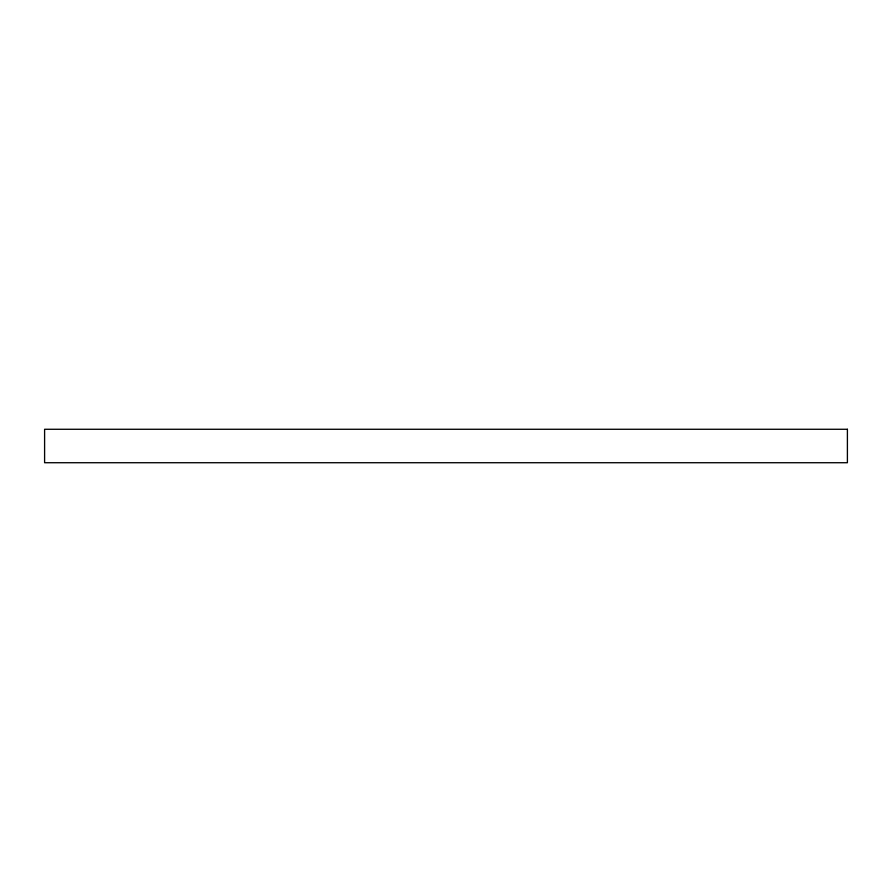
<?xml version="1.0" encoding="UTF-8"?>
<svg xmlns="http://www.w3.org/2000/svg" width="892" height="892" viewBox="0 0 892 892"><rect width="100%" height="100%" fill="white"/><g stroke="black" fill="none" stroke-linecap="round" stroke-linejoin="round"><path stroke-width="1.34" d="M847.4 429.275L44.6 429.275L44.6 462.725L847.4 462.725L847.4 429.275"/></g></svg>
